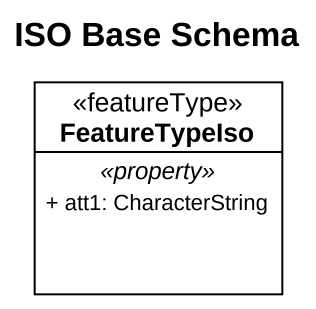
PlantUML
@startuml
title ISO Base Schema
hide circle
hide empty members
skinparam classAttributeIconSize 0
class FeatureTypeIso <<featureType>> {
  .. <<property>> ..
  + att1: CharacterString
}
@enduml
